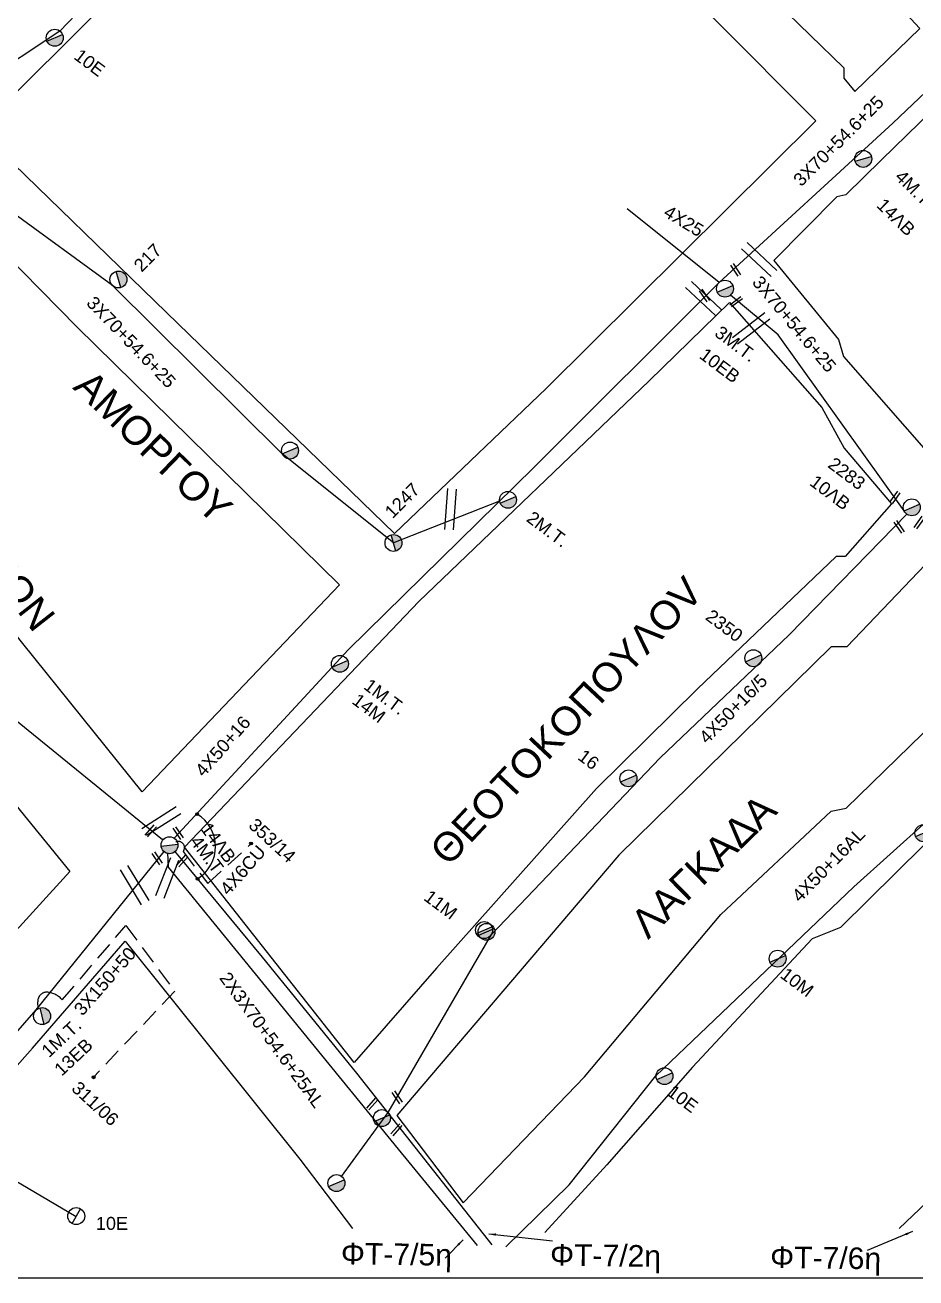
# Model space of a CAD drawing. Header units: millimetres. Extents: x 6950 to 9601, y 853 to 1951.
# Drawn here: x 7527.9 to 7651.9, y 898.1 to 1072.6 of the extents above; entities that cross this region are included whole.
import ezdxf

# ---------------------------------------------------------------- set-up
doc = ezdxf.new("R2010")
doc.units = ezdxf.units.MM
doc.linetypes.add('DASHED', pattern=[19.05, 12.7, -6.35])
for name, color, linetype in [('Άγνωστα', 7, 'Continuous'), ('Γυμνά εναέρια ΧΤ και ΦΟΠ (3Φ)   4x50+16AL', 7, 'Continuous'), ('Επιγραφές - Σχήματα', 7, 'Continuous'), ('Καλώδια ΧΤ   4x6CU', 7, 'DASHED'), ('Μηχανική τομή', 7, 'Continuous'), ('Στύλος ΦΜ', 7, 'Continuous'), ('Στύλος ΦΜ @ 1', 7, 'Continuous'), ('Συνδέσεις', 7, 'Continuous'), ('Συνεστραμμένα ΧΤ   3x70+54.6+25 AL', 7, 'SYN_LINE'), ('Τομή', 7, 'Continuous'), ('Υπόβαθρο ΔΕΗ', 7, 'Continuous'), ('Υπόγεια καλώδια Παροχών ΧΤ   4x25', 7, 'DASHED'), ('Υπόγεια καλώδια Παροχών ΧΤ   4x50AL', 7, 'DASHED')]:
    doc.layers.add(name, color=color, linetype=linetype)
doc.styles.add('arial', font='ARIAL.TTF')
doc.styles.get("Standard").update_dxf_attribs({"font": 'ARIAL.TTF'})
doc.linetypes.add('SYN_LINE', pattern='A,0.5,-0.0001,["/\\/\\/\\/",Standard,S=0.1,R=0,X=0,Y=-0.05],-0.25', length=0.7501)
doc.dimstyles.new('ISO-25', dxfattribs={"dimtxt": 2.5, "dimasz": 2.5, "dimexe": 1.25, "dimexo": 0.625, "dimtad": 1, "dimtxsty": 'Standard', "dimcen": 2.5, "dimadec": 0, "dimazin": 0, "dimtfac": 1, "dimtmove": 0, "dimatfit": 3, "dimfxl": 1, "dimarcsym": 0})

# ---------------------------------------------------------------- blocks, each defined once
blk = doc.blocks.new('ΤΟΜΗ')
at = {"layer": 'Τομή', "ltscale": 40}
for p, q in [((-5.68, 0), (5.68, 0)), ((5.68, -2.33), (-5.68, -2.33))]:
    blk.add_line(p, q, dxfattribs=at)
blk = doc.blocks.new('ΜΗΧΑΝΙΚΗ ΤΟΜΗ')
at = {"layer": 'Μηχανική τομή', "ltscale": 40}
for p, q in [((-1.89, 0.78), (1.89, 0.78)), ((1.89, 0), (-1.89, 0))]:
    blk.add_line(p, q, dxfattribs=at)
blk = doc.blocks.new('ΥΠΑΡΧΩΝ ΤΣΙΜΕΝΤΕΝΙΟΣ ΣΤΥΛΟΣ')
at = {"layer": 'Στύλος ΦΜ'}
blk.add_hatch(color=7, dxfattribs=at).paths.add_polyline_path([(-1.29, -2.28, 0.574793), (2.62, 0, 0.268822), (1.3, 2.27)])
at = {"layer": 'Στύλος ΦΜ', "color": 7}
blk.add_line((-1.29, -2.28), (1.3, 2.27), dxfattribs=at)
blk.add_circle((0, 0), 2.62, dxfattribs=at)
at = {"layer": 'Στύλος ΦΜ', "flags": 4}
for tag, p in [('ΑΡΙΘΜΟΣ', (-4.68, 8.05)), ('ΤΥΠΟΣ', (-4.91, 3.03))]:
    blk.add_attdef(tag, p, '', height=4, dxfattribs=at)
blk = doc.blocks.new('ΠΡΟΒΛΕΠΟΜΕΝΟΣ ΤΣΙΜΕΝΤΕΝΙΟΣ ΣΤΥΛΟΣ')
at = {"layer": 'Στύλος ΦΜ', "color": 7}
blk.add_line((-1.29, -2.28), (1.3, 2.27), dxfattribs=at)
blk.add_circle((0, 0), 2.62, dxfattribs=at)
at = {"layer": 'Στύλος ΦΜ', "flags": 4}
for tag, p in [('ΑΡΙΘΜΟΣ', (-3.98, 8.33)), ('ΤΥΠΟΣ', (-4.12, 3.18))]:
    blk.add_attdef(tag, p, '', height=4, dxfattribs=at)
blk = doc.blocks.new('_ΣΥΝΔΕΣΗ')
at = {"layer": 'Συνδέσεις', "linetype": 'SYN_LINE', "ltscale": 40}
blk.add_hatch(color=256, dxfattribs=at).paths.add_polyline_path([(0.5, -0.01, 1), (-0.5, -0.01, 1)])
at = {"layer": 'Συνδέσεις'}
blk.add_circle((0, -0.01), 0.5, dxfattribs=at)

msp = doc.modelspace()

# ---------------------------------------------------------------- linework, layer by layer
at = {"layer": 'Άγνωστα', "color": 85}
for points in [[(7593.99, 1006.31), (7579.21, 1000.49), (7563.73, 1012.89), (7540.1, 1036.34), (7511.55, 1057.14)], [(7571.97, 912.29), (7578.47, 921.19), (7592.84, 945.99), (7616.32, 970.58), (7634.29, 987.69), (7650.64, 1004.51)]]:
    msp.add_lwpolyline(points, dxfattribs=at)
at = {"layer": 'Άγνωστα', "color": 2}
msp.add_lwpolyline([(7548.72, 959.42), (7572.9, 985.6), (7598.76, 1011), (7624.52, 1036.74)], dxfattribs=at)
at = {"layer": 'Άγνωστα', "color": 154}
for points in [[(7503.26, 903.59), (7515.22, 919.19), (7529.5, 935.47), (7547.3, 957.54)], [(7516.82, 917.47), (7525.52, 912.33), (7535.03, 906.72)]]:
    msp.add_lwpolyline(points, dxfattribs=at)
at = {"layer": 'Άγνωστα', "color": 154, "linetype": 'DASHED', "ltscale": 0.2}
msp.add_lwpolyline([(7529.78, 935.66), (7529.71, 936.58, -0.469434), (7531.1, 937.93, -0.190013), (7533.12, 936.86), (7541.96, 947.22), (7548.76, 938.06), (7537.46, 926.1)], format="xyb", dxfattribs=at)
at = {"layer": 'Γυμνά εναέρια ΧΤ και ΦΟΠ (3Φ)   4x50+16AL', "color": 85, "ltscale": 40}
for points in [[(7616.39, 1163.97), (7600.9, 1139.17), (7597.04, 1136.01), (7584.8, 1123.12), (7565.82, 1104.91), (7553.09, 1092.95), (7532.77, 1071.78), (7510.94, 1057.28), (7499.27, 1047.39), (7480.91, 1028.4)], [(7594.84, 902.46), (7603.65, 911.11), (7615.75, 926.28), (7643.3, 952.62), (7653.41, 961.72), (7667.46, 974.36), (7671.65, 978.71)]]:
    msp.add_lwpolyline(points, dxfattribs=at)
at = {"layer": 'Επιγραφές - Σχήματα'}
msp.add_lwpolyline([(6992.76, 898.14), (9488.75, 898.14), (9488.75, 1914.05), (6992.76, 1914.05)], close=True, dxfattribs=at)
at = {"layer": 'Επιγραφές - Σχήματα', "linetype": 'Continuous', "ltscale": 20}
msp.add_arc((7549.18, 958.2), 5.27, 301.7101, 59.404, dxfattribs=at)
at = {"layer": 'Καλώδια ΧΤ   4x6CU', "color": 2, "linetype": 'DASHED', "ltscale": 0.2}
msp.add_lwpolyline([(7548.9, 958.86, -0.776993), (7549.94, 957.51), (7553.37, 953.05), (7559.39, 958.6)], format="xyb", dxfattribs=at)
at = {"layer": 'Συνεστραμμένα ΧΤ   3x70+54.6+25 AL', "color": 62, "linetype": 'SYN_LINE', "ltscale": 20}
for points in [[(7624.52, 1036.74), (7648.7, 1058.95), (7669.87, 1079.11), (7681.68, 1091.35), (7708.21, 1115.93), (7726.33, 1131.63)], [(7624.53, 1036.74), (7611.74, 1047)]]:
    msp.add_lwpolyline(points, dxfattribs=at)
at = {"layer": 'Συνεστραμμένα ΧΤ   3x70+54.6+25 AL', "color": 30, "linetype": 'SYN_LINE', "ltscale": 20}
msp.add_lwpolyline([(7650.27, 1004.98), (7632.74, 1029.48), (7632.74, 1029.48), (7626.12, 1035.01)], dxfattribs=at)
at = {"layer": 'Συνεστραμμένα ΧΤ   3x70+54.6+25 AL', "color": 85, "linetype": 'SYN_LINE', "ltscale": 20}
msp.add_lwpolyline([(7547.77, 957.33), (7547.83, 955.35), (7579.88, 916.09), (7590.87, 902.64)], dxfattribs=at)
at = {"layer": 'Συνεστραμμένα ΧΤ   3x70+54.6+25 AL', "color": 2, "linetype": 'SYN_LINE', "ltscale": 20}
msp.add_lwpolyline([(7592.97, 902.75), (7574.1, 926.66), (7560.98, 942.81), (7548.76, 957.57)], dxfattribs=at)
at = {"layer": 'Υπόβαθρο ΔΕΗ'}
for points in [[(7641.88, 1066.65), (7641.88, 1065.2), (7643.41, 1063.36), (7652.47, 1072.14), (7642.75, 1082.66), (7642.32, 1084.6), (7612.42, 1115.38), (7596.13, 1132.02), (7586.44, 1122.48), (7610.36, 1098.01), (7632.51, 1075.74), (7641.88, 1066.65)], [(7654.67, 1011.85), (7677.92, 1034.95), (7699.48, 1056.36), (7718.49, 1074.59), (7737.05, 1093.13), (7740.78, 1097.34), (7732.35, 1110.8), (7722.64, 1125.98), (7701.56, 1105.93), (7678.08, 1083.48), (7661.21, 1067.54), (7647.12, 1053.84), (7642.18, 1048.98), (7640.92, 1048.71), (7632.15, 1039.82), (7641.17, 1028.8), (7641.86, 1026.46), (7654.67, 1011.85)], [(7579.37, 1001.8), (7549.22, 1030.99), (7521.42, 1058.02), (7566.2, 1102.49), (7581, 1116.55), (7610.01, 1087.4), (7638, 1059.25), (7600.45, 1022.02), (7579.37, 1001.8)], [(7493.24, 1030.09), (7511.05, 1047.9), (7514.79, 1051.29), (7535.17, 1030.55), (7571.72, 994.66), (7544.22, 965.85), (7519.17, 996.92), (7496.08, 1026.12), (7493.24, 1030.09)], [(7573.75, 928.16), (7550.12, 958.14), (7582.72, 992.36), (7614.81, 1023.06), (7625.97, 1033.98), (7638.83, 1019.35), (7641.93, 1013.69), (7648.55, 1005.93), (7642.06, 998.61), (7640.81, 998.61), (7621.51, 980.16), (7607.45, 966.32), (7585.2, 941.3), (7573.75, 928.16)], [(7588.93, 908.59), (7605.82, 926.16), (7624.77, 948.74), (7640.14, 963.14), (7642.23, 963.56), (7665.29, 986.03), (7654.25, 998.53), (7642.3, 986.04), (7640.13, 986.04), (7610.57, 957.02), (7595.52, 939.34), (7579.7, 920.78), (7588.93, 908.59)], [(7493.22, 909.51), (7476.44, 931.5), (7473.02, 935.96), (7488.19, 954.37), (7502.73, 971.83), (7511.56, 982.47), (7534.18, 954.74), (7511.15, 929.5), (7493.22, 909.51)], [(7649.59, 905.03), (7672.5, 926.85), (7696.54, 948.27), (7684.76, 963.23), (7672.29, 977.43), (7641.43, 946.96), (7637.5, 945.38), (7620.81, 927.47), (7608.92, 913.89), (7600.26, 904.48)], [(7505.36, 903.43), (7528.99, 930.12), (7541.87, 945.04), (7566.16, 914.7), (7573.49, 905.04)]]:
    msp.add_lwpolyline(points, dxfattribs=at)
at = {"layer": 'Υπόγεια καλώδια Παροχών ΧΤ   4x50AL', "color": 1, "linetype": 'Continuous', "ltscale": 0.2}
msp.add_lwpolyline([(7448.13, 1063.75), (7458.03, 1054.12), (7468.05, 1042.78), (7479.9, 1028.9), (7481.65, 1025.7), (7502.41, 999.82), (7513.1, 986.81), (7547.07, 959.19)], dxfattribs=at)

# ---------------------------------------------------------------- block references
at = {"layer": 'Μηχανική τομή'}
for p, xscale, yscale, zscale, rotation in [((7627, 1038.63), 0.5, 0.5, 0.5, 124.0427767753249), ((7622.68, 1035.05), 0.5, 0.5, 0.5, 124.0427767753249), ((7626.79, 1034.23), 0.4999999999999999, 0.4999999999999999, 0.4999999999999999, 217.0815828825905), ((7648.85, 1006.94), 0.5, 0.5, 0.5, 235.1383027284685), ((7649.75, 1002.84), 0.5, 0.5, 0.5, 124.0427767753249), ((7652.24, 1003.44), 0.5, 0.5, 0.5, 235.1383027284685), ((7545.29, 960.52), 0.5, 0.5, 0.5, 228.5119713026783), ((7549.39, 960.19), 0.5, 0.5, 0.5, 124.0427767753249), ((7546.47, 956.68), 0.5, 0.5, 0.5, 124.0427767753249), ((7549.68, 956.35), 0.5, 0.5, 0.5, 228.5119713026783), ((7576.12, 922.51), 0.5, 0.5, 0.5, 228.5119713026783), ((7579.9, 923.41), 0.5, 0.5, 0.5, 124.0427767753249), ((7579.47, 918.9), 0.5, 0.5, 0.5, 228.5119713026783)]:
    msp.add_blockref('ΜΗΧΑΝΙΚΗ ΤΟΜΗ', p, dxfattribs=dict(at, xscale=xscale, yscale=yscale, zscale=zscale, rotation=rotation))
at = {"layer": 'Στύλος ΦΜ @ 1', "ltscale": 40}
ref = msp.add_blockref('ΥΠΑΡΧΩΝ ΤΣΙΜΕΝΤΕΝΙΟΣ ΣΤΥΛΟΣ', (7532.06, 1070.84), dxfattribs=dict(at, xscale=0.4499999999998183, yscale=0.4499999999998183, zscale=0.4499999999998183, rotation=323.0229810481194))
ref.add_attrib('ΤΥΠΟΣ', '10E', (7534.59, 1068), dxfattribs={"layer": 'Στύλος ΦΜ', "height": 1.8, "rotation": 323.023, "flags": 4})
ref = msp.add_blockref('ΥΠΑΡΧΩΝ ΤΣΙΜΕΝΤΕΝΙΟΣ ΣΤΥΛΟΣ', (7644.59, 1053.97), dxfattribs=dict(at, xscale=0.4499999999998179, yscale=0.4499999999998179, zscale=0.4499999999998179, rotation=315.8267841531289))
ref.add_attrib('ΤΥΠΟΣ', '14ΛΒ', (7646.33, 1047.37), dxfattribs={"layer": 'Στύλος ΦΜ', "height": 1.8, "rotation": 315.8268, "flags": 4})
ref.add_attrib('ΑΡΙΘΜΟΣ', '4M.T.', (7648.88, 1051.32), dxfattribs={"layer": 'Στύλος ΦΜ', "height": 1.8, "rotation": 315.8268, "flags": 4})
ref = msp.add_blockref('ΥΠΑΡΧΩΝ ΤΣΙΜΕΝΤΕΝΙΟΣ ΣΤΥΛΟΣ', (7540.93, 1037.18), dxfattribs=dict(at, xscale=0.4499999999998183, yscale=0.4499999999998183, zscale=0.4499999999998183, rotation=45.21042566640774))
ref.add_attrib('ΤΥΠΟΣ', '217', (7544.16, 1038.1), dxfattribs={"layer": 'Στύλος ΦΜ', "height": 1.8, "rotation": 45.2104, "flags": 4})
ref = msp.add_blockref('ΥΠΑΡΧΩΝ ΤΣΙΜΕΝΤΕΝΙΟΣ ΣΤΥΛΟΣ', (7625.35, 1035.9), dxfattribs=dict(at, xscale=0.4499999999998183, yscale=0.4499999999998183, zscale=0.4499999999998183, rotation=323.0229810481194))
ref.add_attrib('ΤΥΠΟΣ', '3M.T.', (7623.76, 1029.43), dxfattribs={"layer": 'Στύλος ΦΜ', "height": 1.8, "rotation": 323.023, "flags": 4})
ref.add_attrib('ΑΡΙΘΜΟΣ', '10EB', (7621.64, 1026.34), dxfattribs={"layer": 'Στύλος ΦΜ', "height": 1.8, "rotation": 323.023, "flags": 4})
at = {"layer": 'Στύλος ΦΜ @ 1', "ltscale": 40, "xscale": 0.4499999999998183, "yscale": 0.4499999999998183, "zscale": 0.4499999999998183, "rotation": 323.0229810481194}
for p in [(7564.81, 1013.36), (7592.16, 946.34), (7577.6, 920.4), (7571.27, 911.35)]:
    msp.add_blockref('ΥΠΑΡΧΩΝ ΤΣΙΜΕΝΤΕΝΙΟΣ ΣΤΥΛΟΣ', p, dxfattribs=at)
at = {"layer": 'Στύλος ΦΜ @ 1', "ltscale": 40}
ref = msp.add_blockref('ΥΠΑΡΧΩΝ ΤΣΙΜΕΝΤΕΝΙΟΣ ΣΤΥΛΟΣ', (7651.35, 1005.45), dxfattribs=dict(at, xscale=0.4499999999998183, yscale=0.4499999999998183, zscale=0.4499999999998183, rotation=323.0229810481194))
ref.add_attrib('ΤΥΠΟΣ', '2283', (7639.53, 1011.13), dxfattribs={"layer": 'Στύλος ΦΜ', "height": 1.8, "rotation": 323.023, "flags": 4})
ref.add_attrib('ΑΡΙΘΜΟΣ', '10ΛΒ', (7636.99, 1008.65), dxfattribs={"layer": 'Στύλος ΦΜ', "height": 1.8, "rotation": 323.023, "flags": 4})
ref = msp.add_blockref('ΥΠΑΡΧΩΝ ΤΣΙΜΕΝΤΕΝΙΟΣ ΣΤΥΛΟΣ', (7579.21, 1000.49), dxfattribs=dict(at, xscale=0.4499999999998183, yscale=0.4499999999998183, zscale=0.4499999999998183, rotation=45.21042566640775))
ref.add_attrib('ΤΥΠΟΣ', '1247', (7579.09, 1003.78), dxfattribs={"layer": 'Στύλος ΦΜ', "height": 1.8, "rotation": 45.2104, "flags": 4})
ref = msp.add_blockref('ΥΠΑΡΧΩΝ ΤΣΙΜΕΝΤΕΝΙΟΣ ΣΤΥΛΟΣ', (7595.15, 1006.5), dxfattribs=dict(at, xscale=0.4499999999998183, yscale=0.4499999999998183, zscale=0.4499999999998183, rotation=323.0229810481194))
ref.add_attrib('ΤΥΠΟΣ', '2M.T.', (7597.57, 1003.62), dxfattribs={"layer": 'Στύλος ΦΜ', "height": 1.8, "rotation": 323.023, "flags": 4})
ref = msp.add_blockref('ΥΠΑΡΧΩΝ ΤΣΙΜΕΝΤΕΝΙΟΣ ΣΤΥΛΟΣ', (7629.3, 984.43), dxfattribs=dict(at, xscale=0.4499999999998183, yscale=0.4499999999998183, zscale=0.4499999999998183, rotation=323.0229810481194))
ref.add_attrib('ΤΥΠΟΣ', '2350', (7622.49, 989.94), dxfattribs={"layer": 'Στύλος ΦΜ', "height": 1.8, "rotation": 323.023, "flags": 4})
ref = msp.add_blockref('ΥΠΑΡΧΩΝ ΤΣΙΜΕΝΤΕΝΙΟΣ ΣΤΥΛΟΣ', (7571.75, 983.66), dxfattribs=dict(at, xscale=0.4499999999998183, yscale=0.4499999999998183, zscale=0.4499999999998183, rotation=323.0229810481194))
ref.add_attrib('ΤΥΠΟΣ', '1M.T.', (7574.92, 980.29), dxfattribs={"layer": 'Στύλος ΦΜ', "height": 1.8, "rotation": 323.023, "flags": 4})
ref.add_attrib('ΑΡΙΘΜΟΣ', '14M', (7573.3, 978.24), dxfattribs={"layer": 'Στύλος ΦΜ', "height": 1.8, "rotation": 323.023, "flags": 4})
ref = msp.add_blockref('ΥΠΑΡΧΩΝ ΤΣΙΜΕΝΤΕΝΙΟΣ ΣΤΥΛΟΣ', (7611.91, 967.71), dxfattribs=dict(at, xscale=0.4499999999998183, yscale=0.4499999999998183, zscale=0.4499999999998183, rotation=323.0229810481194))
ref.add_attrib('ΤΥΠΟΣ', '16', (7604.72, 970.46), dxfattribs={"layer": 'Στύλος ΦΜ', "height": 1.8, "rotation": 323.023, "flags": 4})
ref = msp.add_blockref('ΥΠΑΡΧΩΝ ΤΣΙΜΕΝΤΕΝΙΟΣ ΣΤΥΛΟΣ', (7548.04, 958.4), dxfattribs=dict(at, xscale=0.4499999999998184, yscale=0.4499999999998184, zscale=0.4499999999998184, rotation=306.8866333269758))
ref.add_attrib('ΤΥΠΟΣ', '4M.T', (7550.81, 958.88), dxfattribs={"layer": 'Στύλος ΦΜ', "height": 1.8, "rotation": 306.8866, "flags": 4})
ref.add_attrib('ΑΡΙΘΜΟΣ', '14ΛΒ', (7552.27, 960.67), dxfattribs={"layer": 'Στύλος ΦΜ', "height": 1.8, "rotation": 306.8866, "flags": 4})
ref = msp.add_blockref('ΥΠΑΡΧΩΝ ΤΣΙΜΕΝΤΕΝΙΟΣ ΣΤΥΛΟΣ', (7652.96, 960.07), dxfattribs=dict(at, xscale=0.4499999999998183, yscale=0.4499999999998183, zscale=0.4499999999998183, rotation=323.0229810481194))
ref.add_attrib('ΤΥΠΟΣ', '3932', (7656.28, 957.48), dxfattribs={"layer": 'Στύλος ΦΜ', "height": 1.8, "rotation": 323.023, "flags": 4})
ref.add_attrib('ΑΡΙΘΜΟΣ', '10M', (7653.37, 954.58), dxfattribs={"layer": 'Στύλος ΦΜ', "height": 1.8, "rotation": 323.023, "flags": 4})
ref = msp.add_blockref('ΥΠΑΡΧΩΝ ΤΣΙΜΕΝΤΕΝΙΟΣ ΣΤΥΛΟΣ', (7591.82, 946.58), dxfattribs=dict(at, xscale=0.4499999999998183, yscale=0.4499999999998183, zscale=0.4499999999998183, rotation=323.0229810481194))
ref.add_attrib('ΤΥΠΟΣ', '11M', (7583.29, 950.87), dxfattribs={"layer": 'Στύλος ΦΜ', "height": 1.8, "rotation": 323.023, "flags": 4})
ref = msp.add_blockref('ΥΠΑΡΧΩΝ ΤΣΙΜΕΝΤΕΝΙΟΣ ΣΤΥΛΟΣ', (7632.68, 942.6), dxfattribs=dict(at, xscale=0.4499999999998183, yscale=0.4499999999998183, zscale=0.4499999999998183, rotation=323.0229810481194))
ref.add_attrib('ΤΥΠΟΣ', '10M', (7632.9, 940.07), dxfattribs={"layer": 'Στύλος ΦΜ', "height": 1.8, "rotation": 323.023, "flags": 4})
ref = msp.add_blockref('ΥΠΑΡΧΩΝ ΤΣΙΜΕΝΤΕΝΙΟΣ ΣΤΥΛΟΣ', (7530.3, 934.6), dxfattribs=dict(at, xscale=0.4499999999998183, yscale=0.4499999999998183, zscale=0.4499999999998183, rotation=43.03956325460891))
ref.add_attrib('ΤΥΠΟΣ', '1M.T.', (7531.25, 928.72), dxfattribs={"layer": 'Στύλος ΦΜ', "height": 1.8, "rotation": 43.0396, "flags": 4})
ref.add_attrib('ΑΡΙΘΜΟΣ', '13EB', (7533.03, 926.15), dxfattribs={"layer": 'Στύλος ΦΜ', "height": 1.8, "rotation": 43.0396, "flags": 4})
ref = msp.add_blockref('ΥΠΑΡΧΩΝ ΤΣΙΜΕΝΤΕΝΙΟΣ ΣΤΥΛΟΣ', (7616.93, 926.24), dxfattribs=dict(at, xscale=0.4499999999998183, yscale=0.4499999999998183, zscale=0.4499999999998183, rotation=323.0229810481194))
ref.add_attrib('ΤΥΠΟΣ', '10E', (7617.15, 923.71), dxfattribs={"layer": 'Στύλος ΦΜ', "height": 1.8, "rotation": 323.023, "flags": 4})
ref = msp.add_blockref('ΠΡΟΒΛΕΠΟΜΕΝΟΣ ΤΣΙΜΕΝΤΕΝΙΟΣ ΣΤΥΛΟΣ', (7535.05, 906.75), dxfattribs=dict(at, xscale=0.4499999999998181, yscale=0.4499999999998181, zscale=0.4499999999998181))
ref.add_attrib('ΤΥΠΟΣ', '10E', (7537.79, 904.84), dxfattribs={"layer": 'Στύλος ΦΜ', "height": 1.8, "flags": 4})
at = {"layer": 'Συνδέσεις', "xscale": 0.4, "yscale": 0.4, "zscale": 0.25}
for p in [(7551.88, 962.73), (7559.39, 958.65), (7551.95, 953.73), (7537.47, 926.09)]:
    msp.add_blockref('_ΣΥΝΔΕΣΗ', p, dxfattribs=at)
at = {"layer": 'Τομή'}
for p, xscale, yscale, zscale, rotation in [((7630.51, 1040.37), 0.4999999999999994, 0.4999999999999994, 0.4999999999999994, 316.7226987990228), ((7622.74, 1034.95), 0.4999999999999994, 0.4999999999999994, 0.4999999999999994, 316.7226987990228), ((7628.63, 1030.84), 0.4999999999999995, 0.4999999999999995, 0.4999999999999995, 37.72054342461493), ((7586.56, 1005.22), 0.4999999999999995, 0.4999999999999995, 0.4999999999999995, 85.83368382266114), ((7546.59, 962.25), 0.4999999999999994, 0.4999999999999994, 0.4999999999999994, 32.47337499791256), ((7547.18, 954.05), 0.4999999999999995, 0.4999999999999995, 0.4999999999999995, 68.85898303297095), ((7543.67, 953.14), 0.4999999999999994, 0.4999999999999994, 0.4999999999999994, 301.4282093415752)]:
    msp.add_blockref('ΤΟΜΗ', p, dxfattribs=dict(at, xscale=xscale, yscale=yscale, zscale=zscale, rotation=rotation))

# ---------------------------------------------------------------- texts
at = {"ltscale": 40, "width": 94.4586, "attachment_point": 1, "style": 'arial'}
for s, insert, char_height, rotation in [('ΑΜΟΡΓΟΥ', (7537.25, 1024.93), 4, 315.9779), ('ΔΩΡΙΑΙΩΝ', (7515.94, 1011.3), 4, 308.0389), ('ΘEOTOKOΠOYΛOV', (7583.95, 958.05), 4, 46.8672), ('ΛAΓKAΔA', (7611.84, 948.05), 4, 44.3215), ('ΦT-7/5η', (7571.92, 903.06), 3, 359.1724), ('ΦT-7/2η', (7601.03, 902.89), 3, 359.1724), ('ΦT-7/6η', (7631.66, 902.56), 3, 359.1724)]:
    msp.add_mtext(s, dxfattribs=dict(at, insert=insert, char_height=char_height, rotation=rotation))
at = {"layer": 'Άγνωστα', "ltscale": 40, "char_height": 1.8, "width": 34.5395, "attachment_point": 1, "style": 'arial'}
for s, insert, rotation in [('3X70+54.6+25', (7634.68, 1051.29), 45.0222), ('3X70+54.6+25', (7630.41, 1037.89), 309.8467), ('3X70+54.6+25', (7537.65, 1035.03), 313.9367), ('4X50+16/5', (7621.57, 973.65), 45.6328), ('4X50+16', (7551.43, 968.97), 48.8397), ('353/14', (7560.12, 962.32), 317.485), ('4X6CU', (7554.89, 952.48), 48.8397), ('3X150+50', (7534.57, 935.71), 48.8397), ('2X3X70+54.6+25AL', (7556.35, 940.96), 306.2075), ('311/06', (7535.48, 925.69), 317.485)]:
    msp.add_mtext(s, dxfattribs=dict(at, insert=insert, rotation=rotation))
at = {"layer": 'Γυμνά εναέρια ΧΤ και ΦΟΠ (3Φ)   4x50+16AL', "ltscale": 40, "insert": (7634.49, 951.6), "char_height": 1.8, "width": 34.5395, "attachment_point": 1, "rotation": 45.6328, "style": 'arial'}
msp.add_mtext('4X50+16AL', dxfattribs=at)
at = {"layer": 'Υπόγεια καλώδια Παροχών ΧΤ   4x25', "ltscale": 0.2, "insert": (7617.58, 1047.63), "char_height": 1.8, "width": 34.5395, "attachment_point": 1, "rotation": 328.6663, "style": 'arial'}
msp.add_mtext('4X25', dxfattribs=at)

# ---------------------------------------------------------------- leaders
at = {"layer": 'Επιγραφές - Σχήματα', "ltscale": 40}
for points in [[(7592.46, 904.28), (7601.33, 903.33)], [(7651.45, 904.61), (7645.15, 901.96)], [(7588.89, 903.45), (7586.41, 900.88)]]:
    msp.add_leader(points, dimstyle='ISO-25', override={"dimasz": 1, "dimtad": 0}, dxfattribs=at)

doc.saveas('drawing.dxf')
